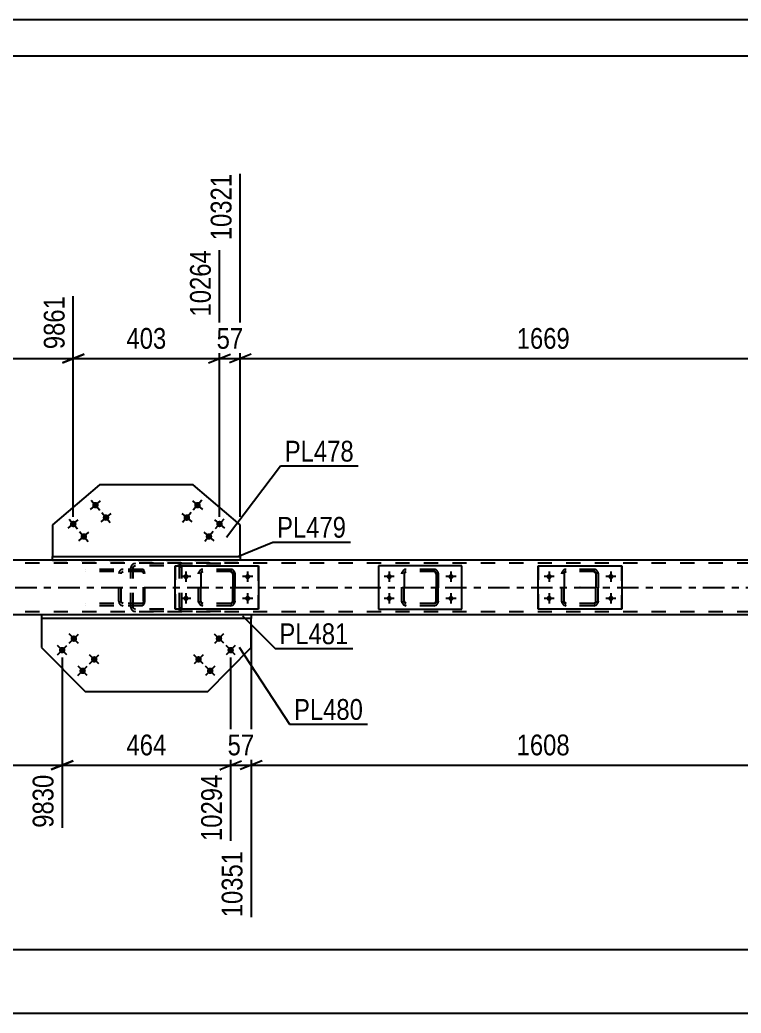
# Model space of a CAD drawing. Header units: millimetres. Extents: x 0 to 1189, y 0 to 841.
# Drawn here: x 589.3 to 688.5, y 704.2 to 841 of the extents above; entities that cross this region are included whole.
import ezdxf

# ---------------------------------------------------------------- set-up
doc = ezdxf.new("R2010")
doc.units = ezdxf.units.MM
doc.linetypes.add('DXK_LINE_DOT2', pattern=[3.9198, 1.9599, -1.9599])
doc.linetypes.add('DXK_LINE_DOT3', pattern=[5.9187, 2.979, -0.9799, 0.9799, -0.9799])
doc.styles.add('Arial Narrow', font='ARIALN.TTF', dxfattribs={"height": 0.2})

# ---------------------------------------------------------------- blocks, each defined once
blk = doc.blocks.new('Unknown-570385304-1115')
at = {"color": 5, "linetype": 'Continuous'}
for p, q in [((1189, 841), (0, 841)), ((1184, 836), (5, 836))]:
    blk.add_line(p, q, dxfattribs=at)
blk = doc.blocks.new('Bolt-570385304-5774 - 5376')
at = {"linetype": 'Continuous'}
for points in [[(616.35, 755.48, -1), (616.98, 756.12, -1)], [(617.95, 753.9, -1), (618.59, 754.54, -1)], [(613.54, 752.63, -1), (614.17, 753.27, -1)], [(615.14, 751.05, -1), (615.78, 751.69, -1)]]:
    blk.add_hatch(color=1, dxfattribs=at).paths.add_polyline_path(points)
at = {"color": 1, "linetype": 'Continuous'}
for p, q in [((617.31, 755.16), (616.03, 756.43)), ((617.3, 756.44), (616.04, 755.15)), ((614.5, 752.32), (613.22, 753.58)), ((614.49, 753.59), (613.23, 752.31)), ((618.91, 753.58), (617.63, 754.85)), ((618.9, 754.86), (617.64, 753.57)), ((616.1, 750.74), (614.82, 752)), ((616.09, 752.01), (614.83, 750.73))]:
    blk.add_line(p, q, dxfattribs=at)
blk = doc.blocks.new('Part-570385304-5453 - 5376')
at = {"color": 2, "linetype": 'Continuous'}
for p, q in [((621.1, 759.09), (592.25, 759.09)), ((592.25, 759.09), (592.25, 758.59)), ((621.1, 759.09), (621.1, 758.59)), ((621.1, 758.59), (592.25, 758.59))]:
    blk.add_line(p, q, dxfattribs=at)
blk = doc.blocks.new('Part-570385304-5458 - 5376')
at = {"color": 2, "linetype": 'Continuous'}
for p, q in [((593.76, 766.59), (593.76, 767.09)), ((593.76, 767.09), (619.59, 767.09)), ((593.76, 766.59), (593.76, 766.59)), ((619.59, 766.59), (593.76, 766.59)), ((619.59, 767.09), (619.59, 766.59)), ((619.59, 766.59), (619.59, 766.59))]:
    blk.add_line(p, q, dxfattribs=at)
at = {"color": 7, "linetype": 'DXK_LINE_DOT2'}
for p, q in [((593.76, 767.09), (619.59, 767.09)), ((593.76, 766.59), (619.59, 766.59))]:
    blk.add_line(p, q, dxfattribs=at)
blk = doc.blocks.new('Bolt-570385304-5772 - 5376')
at = {"linetype": 'Continuous'}
for points in [[(661.76, 764.34), (661.77, 764.42), (661.8, 764.49), (661.83, 764.55), (661.88, 764.6), (661.94, 764.65), (662.01, 764.68), (662.08, 764.69), (662.15, 764.69), (662.22, 764.68), (662.29, 764.65), (662.35, 764.6), (662.4, 764.55), (662.43, 764.49), (662.46, 764.42), (662.46, 764.34), (662.46, 764.27), (662.43, 764.2), (662.4, 764.14), (662.35, 764.08), (662.29, 764.04), (662.22, 764.01), (662.15, 763.99), (662.08, 763.99), (662.01, 764.01), (661.94, 764.04), (661.88, 764.08), (661.83, 764.14), (661.8, 764.2), (661.77, 764.27)], [(670.26, 764.34), (670.27, 764.42), (670.3, 764.49), (670.33, 764.55), (670.38, 764.6), (670.44, 764.65), (670.51, 764.68), (670.58, 764.69), (670.65, 764.69), (670.72, 764.68), (670.79, 764.65), (670.85, 764.6), (670.9, 764.55), (670.93, 764.49), (670.96, 764.42), (670.96, 764.34), (670.96, 764.27), (670.93, 764.2), (670.9, 764.14), (670.85, 764.08), (670.79, 764.04), (670.72, 764.01), (670.65, 763.99), (670.58, 763.99), (670.51, 764.01), (670.44, 764.04), (670.38, 764.08), (670.33, 764.14), (670.3, 764.2), (670.27, 764.27)], [(661.76, 761.34), (661.77, 761.42), (661.8, 761.49), (661.83, 761.55), (661.88, 761.6), (661.94, 761.65), (662.01, 761.68), (662.08, 761.69), (662.15, 761.69), (662.22, 761.68), (662.29, 761.65), (662.35, 761.6), (662.4, 761.55), (662.43, 761.49), (662.46, 761.42), (662.46, 761.34), (662.46, 761.27), (662.43, 761.2), (662.4, 761.14), (662.35, 761.08), (662.29, 761.04), (662.22, 761.01), (662.15, 760.99), (662.08, 760.99), (662.01, 761.01), (661.94, 761.04), (661.88, 761.08), (661.83, 761.14), (661.8, 761.2), (661.77, 761.27)], [(670.26, 761.34), (670.27, 761.42), (670.3, 761.49), (670.33, 761.55), (670.38, 761.6), (670.44, 761.65), (670.51, 761.68), (670.58, 761.69), (670.65, 761.69), (670.72, 761.68), (670.79, 761.65), (670.85, 761.6), (670.9, 761.55), (670.93, 761.49), (670.96, 761.42), (670.96, 761.34), (670.96, 761.27), (670.93, 761.2), (670.9, 761.14), (670.85, 761.08), (670.79, 761.04), (670.72, 761.01), (670.65, 760.99), (670.58, 760.99), (670.51, 761.01), (670.44, 761.04), (670.38, 761.08), (670.33, 761.14), (670.3, 761.2), (670.27, 761.27)]]:
    blk.add_hatch(color=1, dxfattribs=at).paths.add_polyline_path(points)
at = {"color": 1, "linetype": 'Continuous'}
for p, q in [((662.11, 765.04), (662.11, 763.64)), ((670.61, 765.04), (670.61, 763.64)), ((662.81, 764.34), (661.41, 764.34)), ((671.31, 764.34), (669.91, 764.34)), ((662.11, 762.04), (662.11, 760.64)), ((670.61, 762.04), (670.61, 760.64)), ((662.81, 761.34), (661.41, 761.34)), ((671.31, 761.34), (669.91, 761.34))]:
    blk.add_line(p, q, dxfattribs=at)
blk = doc.blocks.new('Part-570385304-5490 - 5376')
at = {"color": 7, "linetype": 'DXK_LINE_DOT2'}
for p, q in [((605.17, 766.14), (604.92, 766.1)), ((616.92, 766.14), (605.17, 766.14)), ((611.16, 766.1), (610.91, 766.14)), ((604.58, 765.77), (604.53, 765.54)), ((604.53, 760.14), (604.53, 765.54)), ((604.85, 765.54), (604.87, 765.66)), ((604.85, 760.14), (604.85, 765.54)), ((604.87, 765.66), (604.94, 765.76)), ((604.94, 765.76), (605.04, 765.82)), ((605.04, 765.82), (605.17, 765.84)), ((616.92, 765.84), (605.17, 765.84)), ((610.91, 765.84), (611.03, 765.82)), ((611.03, 765.82), (611.14, 765.76)), ((611.14, 765.76), (611.21, 765.66)), ((611.21, 765.66), (611.23, 765.54)), ((611.23, 760.14), (611.23, 765.54)), ((611.55, 765.54), (611.5, 765.77)), ((611.55, 760.14), (611.55, 765.54)), ((604.53, 760.14), (604.58, 759.92)), ((604.87, 760.03), (604.85, 760.14)), ((604.94, 759.93), (604.87, 760.03)), ((604.92, 759.59), (605.17, 759.54)), ((605.04, 759.87), (604.94, 759.93)), ((605.17, 759.84), (605.04, 759.87)), ((616.92, 759.84), (605.17, 759.84)), ((616.92, 759.54), (605.17, 759.54)), ((611.03, 759.87), (610.91, 759.84)), ((610.91, 759.54), (611.16, 759.59)), ((611.14, 759.93), (611.03, 759.87)), ((611.21, 760.03), (611.14, 759.93)), ((611.23, 760.14), (611.21, 760.03)), ((611.5, 759.92), (611.55, 760.14))]:
    blk.add_line(p, q, dxfattribs=at)
for centre, start, end in [((605.14, 765.52), 110.7583, 155.68), ((610.94, 765.52), 24.32, 69.2417), ((605.14, 760.17), 204.32, 249.2417), ((610.94, 760.17), 290.7583, 335.68)]:
    blk.add_arc(centre, 0.621, start, end, dxfattribs=at)
blk = doc.blocks.new('Part-570385304-5436 - 5376')
at = {"color": 7, "linetype": 'DXK_LINE_DOT2'}
for p, q in [((606.1, 765.34), (598.26, 765.34)), ((606.1, 765.04), (598.26, 765.04)), ((602.91, 764.97), (602.86, 764.74)), ((602.86, 760.94), (602.86, 764.74)), ((603.18, 764.74), (603.2, 764.86)), ((603.18, 760.94), (603.18, 764.74)), ((603.2, 764.86), (603.27, 764.96)), ((603.49, 765.34), (603.25, 765.3)), ((603.27, 764.96), (603.37, 765.02)), ((603.37, 765.02), (603.49, 765.04)), ((604.53, 765.04), (604.53, 765.34)), ((606.23, 765.3), (606.1, 765.34)), ((606.1, 765.04), (606.17, 765.02)), ((606.17, 765.02), (606.22, 764.96)), ((606.22, 764.96), (606.26, 764.86)), ((606.34, 765.17), (606.23, 765.3)), ((606.26, 764.86), (606.27, 764.74)), ((606.27, 760.94), (606.27, 764.74)), ((606.41, 764.97), (606.34, 765.17)), ((606.44, 764.74), (606.41, 764.97)), ((606.44, 760.94), (606.44, 764.74)), ((606.1, 760.64), (598.26, 760.64)), ((602.86, 760.94), (602.91, 760.72)), ((603.2, 760.83), (603.18, 760.94)), ((603.27, 760.73), (603.2, 760.83)), ((603.37, 760.67), (603.27, 760.73)), ((603.49, 760.64), (603.37, 760.67)), ((604.53, 760.34), (604.53, 760.64)), ((606.17, 760.67), (606.1, 760.64)), ((606.22, 760.73), (606.17, 760.67)), ((606.26, 760.83), (606.22, 760.73)), ((606.23, 760.39), (606.34, 760.52)), ((606.27, 760.94), (606.26, 760.83)), ((606.34, 760.52), (606.41, 760.72)), ((606.41, 760.72), (606.44, 760.94)), ((606.1, 760.34), (598.26, 760.34)), ((603.25, 760.39), (603.49, 760.34)), ((606.1, 760.34), (606.23, 760.39))]:
    blk.add_line(p, q, dxfattribs=at)
for centre, start, end in [((603.47, 764.73), 111.1513, 156.1049), ((603.47, 760.96), 203.8951, 248.8487)]:
    blk.add_arc(centre, 0.616, start, end, dxfattribs=at)
blk = doc.blocks.new('Bolt-570385304-5481 - 5376')
at = {"linetype": 'Continuous'}
for points in [[(640.1, 763.99, -1), (640.1, 764.69, -1)], [(648.6, 763.99, -1), (648.6, 764.69, -1)], [(640.1, 760.99, -1), (640.1, 761.69, -1)], [(648.6, 760.99, -1), (648.6, 761.69, -1)]]:
    blk.add_hatch(color=1, dxfattribs=at).paths.add_polyline_path(points)
at = {"color": 1, "linetype": 'Continuous'}
for p, q in [((640.1, 765.04), (640.1, 763.64)), ((648.6, 765.04), (648.6, 763.64)), ((640.8, 764.34), (639.4, 764.34)), ((649.3, 764.34), (647.9, 764.34)), ((640.1, 762.04), (640.1, 760.64)), ((648.6, 762.04), (648.6, 760.64)), ((640.8, 761.34), (639.4, 761.34)), ((649.3, 761.34), (647.9, 761.34))]:
    blk.add_line(p, q, dxfattribs=at)
blk = doc.blocks.new('Part-570385304-5556 - 5376')
at = {"color": 2, "linetype": 'Continuous'}
for p, q in [((592.25, 758.59), (592.25, 754.59)), ((621.1, 754.59), (621.1, 758.59)), ((592.25, 754.59), (598.22, 748.54)), ((615.13, 748.54), (621.1, 754.59)), ((598.22, 748.54), (615.13, 748.54))]:
    blk.add_line(p, q, dxfattribs=at)
at = {"color": 7, "linetype": 'DXK_LINE_DOT2'}
blk.add_line((621.1, 758.59), (592.25, 758.59), dxfattribs=at)
blk = doc.blocks.new('Part-570385304-5561 - 5376')
at = {"color": 2, "linetype": 'Continuous'}
for p, q in [((600.23, 776.97), (593.76, 771.46)), ((613.12, 776.97), (600.23, 776.97)), ((619.59, 771.46), (613.12, 776.97)), ((593.76, 771.46), (593.76, 767.09)), ((619.59, 767.09), (619.59, 771.46))]:
    blk.add_line(p, q, dxfattribs=at)
at = {"color": 7, "linetype": 'DXK_LINE_DOT2'}
blk.add_line((593.76, 767.09), (619.59, 767.09), dxfattribs=at)
blk = doc.blocks.new('Bolt-570385304-5725 - 5376')
at = {"linetype": 'Continuous'}
for points in [[(614.04, 773.89, -1), (613.35, 774.47, -1)], [(612.58, 772.17, -1), (611.89, 772.76, -1)], [(617.08, 771.29, -1), (616.4, 771.88, -1)], [(615.63, 769.58, -1), (614.94, 770.16, -1)]]:
    blk.add_hatch(color=1, dxfattribs=at).paths.add_polyline_path(points)
at = {"color": 1, "linetype": 'Continuous'}
for p, q in [((613.01, 774.76), (614.38, 773.59)), ((614.28, 774.86), (613.11, 773.49)), ((611.55, 773.05), (612.92, 771.88)), ((612.82, 773.15), (611.65, 771.78)), ((616.06, 772.17), (617.43, 771)), ((617.32, 772.27), (616.16, 770.9)), ((614.6, 770.45), (615.97, 769.29)), ((615.87, 770.56), (614.7, 769.19))]:
    blk.add_line(p, q, dxfattribs=at)
blk = doc.blocks.new('Part-570385304-5925 - 5376')
at = {"color": 2, "linetype": 'Continuous'}
for p, q in [((650.1, 765.84), (638.6, 765.84)), ((638.6, 765.84), (638.6, 759.84)), ((650.1, 759.84), (650.1, 765.84)), ((638.6, 759.84), (650.1, 759.84))]:
    blk.add_line(p, q, dxfattribs=at)
blk = doc.blocks.new('Part-570385304-5659 - 5376')
at = {"color": 2, "linetype": 'Continuous'}
for p, q in [((610.61, 759.84), (610.61, 765.84)), ((610.61, 765.84), (610.61, 765.84)), ((610.61, 765.84), (622.11, 765.84)), ((622.11, 765.84), (622.11, 759.84)), ((610.61, 759.84), (610.61, 759.84)), ((622.11, 759.84), (610.61, 759.84))]:
    blk.add_line(p, q, dxfattribs=at)
at = {"color": 7, "linetype": 'DXK_LINE_DOT2'}
for p, q in [((610.61, 765.84), (610.61, 759.84)), ((610.61, 765.84), (610.61, 765.84)), ((622.11, 759.84), (622.11, 765.84)), ((610.61, 759.84), (610.61, 759.84))]:
    blk.add_line(p, q, dxfattribs=at)
blk = doc.blocks.new('Part-570385304-5620 - 5376')
at = {"color": 7, "linetype": 'DXK_LINE_DOT2'}
for p, q in [((613.86, 764.74), (613.9, 764.97)), ((613.91, 764.97), (613.86, 764.74)), ((613.86, 760.94), (613.86, 764.74)), ((613.86, 764.74), (613.86, 764.74)), ((613.86, 760.94), (613.86, 764.74)), ((614.16, 764.74), (614.19, 764.86)), ((614.18, 764.86), (614.16, 764.74)), ((614.16, 760.94), (614.16, 764.74)), ((614.16, 764.74), (614.16, 764.74)), ((614.16, 764.74), (614.16, 760.94)), ((614.24, 764.96), (614.18, 764.86)), ((614.19, 764.86), (614.25, 764.96)), ((614.23, 765.3), (614.46, 765.34)), ((614.46, 765.34), (614.23, 765.3)), ((614.23, 765.3), (614.23, 765.3)), ((614.34, 765.02), (614.24, 764.96)), ((614.25, 764.96), (614.35, 765.02)), ((614.46, 765.04), (614.34, 765.02)), ((614.35, 765.02), (614.46, 765.04)), ((618.26, 765.34), (614.46, 765.34)), ((618.26, 765.04), (614.46, 765.04)), ((618.26, 765.34), (618.48, 765.3)), ((618.49, 765.3), (618.26, 765.34)), ((618.26, 765.04), (618.38, 765.02)), ((618.37, 765.02), (618.26, 765.04)), ((618.37, 765.02), (618.38, 765.02)), ((618.47, 764.96), (618.37, 765.02)), ((618.38, 765.02), (618.48, 764.96)), ((618.53, 764.86), (618.47, 764.96)), ((618.48, 764.96), (618.54, 764.86)), ((618.56, 764.74), (618.53, 764.86)), ((618.54, 764.86), (618.56, 764.74)), ((618.56, 760.94), (618.56, 764.74)), ((618.56, 764.74), (618.56, 764.74)), ((618.56, 764.74), (618.56, 760.94)), ((618.81, 764.97), (618.86, 764.74)), ((618.86, 764.74), (618.82, 764.97)), ((618.86, 760.94), (618.86, 764.74)), ((618.86, 764.74), (618.86, 764.74)), ((618.86, 764.74), (618.86, 760.94)), ((613.86, 760.94), (613.86, 760.94)), ((613.9, 760.71), (613.86, 760.94)), ((613.86, 760.94), (613.91, 760.71)), ((614.16, 760.94), (614.16, 760.94)), ((614.19, 760.83), (614.16, 760.94)), ((614.16, 760.94), (614.18, 760.83)), ((614.18, 760.83), (614.24, 760.73)), ((614.25, 760.73), (614.19, 760.83)), ((614.24, 760.73), (614.34, 760.67)), ((614.35, 760.67), (614.25, 760.73)), ((614.34, 760.67), (614.46, 760.64)), ((614.46, 760.64), (614.35, 760.67)), ((618.26, 760.64), (614.46, 760.64)), ((618.38, 760.67), (618.26, 760.64)), ((618.26, 760.64), (618.37, 760.67)), ((618.37, 760.67), (618.47, 760.73)), ((618.37, 760.67), (618.38, 760.67)), ((618.48, 760.73), (618.38, 760.67)), ((618.47, 760.73), (618.53, 760.83)), ((618.54, 760.83), (618.48, 760.73)), ((618.53, 760.83), (618.56, 760.94)), ((618.56, 760.94), (618.54, 760.83)), ((618.56, 760.94), (618.56, 760.94)), ((618.86, 760.94), (618.81, 760.71)), ((618.82, 760.71), (618.86, 760.94)), ((618.86, 760.94), (618.86, 760.94)), ((614.23, 760.39), (614.23, 760.39)), ((614.46, 760.34), (614.23, 760.39)), ((614.23, 760.39), (614.46, 760.34)), ((618.26, 760.34), (614.46, 760.34)), ((618.48, 760.39), (618.26, 760.34)), ((618.26, 760.34), (618.49, 760.39))]:
    blk.add_line(p, q, dxfattribs=at)
for centre, start, end in [((614.46, 764.74), 112.5, 157.5), ((614.46, 764.74), 112.5, 157.5), ((618.26, 764.74), 22.5, 67.5), ((618.26, 764.74), 22.5, 67.5), ((614.46, 760.94), 202.5, 247.5), ((614.46, 760.94), 202.5, 247.5), ((618.26, 760.94), 292.5, 337.5), ((618.26, 760.94), 292.5, 337.5)]:
    blk.add_arc(centre, 0.6, start, end, dxfattribs=at)
blk = doc.blocks.new('Bolt-570385304-5759 - 5376')
at = {"linetype": 'Continuous'}
for points in [[(611.76, 764.34), (611.77, 764.42), (611.79, 764.49), (611.83, 764.55), (611.88, 764.6), (611.94, 764.65), (612.01, 764.68), (612.08, 764.69), (612.15, 764.69), (612.22, 764.68), (612.29, 764.65), (612.35, 764.6), (612.4, 764.55), (612.43, 764.49), (612.46, 764.42), (612.46, 764.34), (612.46, 764.27), (612.43, 764.2), (612.4, 764.14), (612.35, 764.08), (612.29, 764.04), (612.22, 764.01), (612.15, 763.99), (612.08, 763.99), (612.01, 764.01), (611.94, 764.04), (611.88, 764.08), (611.83, 764.14), (611.79, 764.2), (611.77, 764.27)], [(620.26, 764.34), (620.27, 764.42), (620.29, 764.49), (620.33, 764.55), (620.38, 764.6), (620.44, 764.65), (620.51, 764.68), (620.58, 764.69), (620.65, 764.69), (620.72, 764.68), (620.79, 764.65), (620.85, 764.6), (620.9, 764.55), (620.93, 764.49), (620.96, 764.42), (620.96, 764.34), (620.96, 764.27), (620.93, 764.2), (620.9, 764.14), (620.85, 764.08), (620.79, 764.04), (620.72, 764.01), (620.65, 763.99), (620.58, 763.99), (620.51, 764.01), (620.44, 764.04), (620.38, 764.08), (620.33, 764.14), (620.29, 764.2), (620.27, 764.27)], [(611.76, 761.34), (611.77, 761.42), (611.79, 761.49), (611.83, 761.55), (611.88, 761.6), (611.94, 761.65), (612.01, 761.68), (612.08, 761.69), (612.15, 761.69), (612.22, 761.68), (612.29, 761.65), (612.35, 761.6), (612.4, 761.55), (612.43, 761.49), (612.46, 761.42), (612.46, 761.34), (612.46, 761.27), (612.43, 761.2), (612.4, 761.14), (612.35, 761.08), (612.29, 761.04), (612.22, 761.01), (612.15, 760.99), (612.08, 760.99), (612.01, 761.01), (611.94, 761.04), (611.88, 761.08), (611.83, 761.14), (611.79, 761.2), (611.77, 761.27)], [(620.26, 761.34), (620.27, 761.42), (620.29, 761.49), (620.33, 761.55), (620.38, 761.6), (620.44, 761.65), (620.51, 761.68), (620.58, 761.69), (620.65, 761.69), (620.72, 761.68), (620.79, 761.65), (620.85, 761.6), (620.9, 761.55), (620.93, 761.49), (620.96, 761.42), (620.96, 761.34), (620.96, 761.27), (620.93, 761.2), (620.9, 761.14), (620.85, 761.08), (620.79, 761.04), (620.72, 761.01), (620.65, 760.99), (620.58, 760.99), (620.51, 761.01), (620.44, 761.04), (620.38, 761.08), (620.33, 761.14), (620.29, 761.2), (620.27, 761.27)]]:
    blk.add_hatch(color=1, dxfattribs=at).paths.add_polyline_path(points)
at = {"color": 1, "linetype": 'Continuous'}
for p, q in [((612.11, 765.04), (612.11, 763.64)), ((620.61, 765.04), (620.61, 763.64)), ((612.81, 764.34), (611.41, 764.34)), ((621.31, 764.34), (619.91, 764.34)), ((612.11, 762.04), (612.11, 760.64)), ((620.61, 762.04), (620.61, 760.64)), ((612.81, 761.34), (611.41, 761.34)), ((621.31, 761.34), (619.91, 761.34))]:
    blk.add_line(p, q, dxfattribs=at)
blk = doc.blocks.new('Part-570385304-5652 - 5376')
at = {"color": 2, "linetype": 'Continuous'}
for p, q in [((660.61, 759.84), (660.61, 765.84)), ((660.61, 765.84), (660.61, 765.84)), ((660.61, 765.84), (672.11, 765.84)), ((672.11, 765.84), (672.11, 759.84)), ((660.61, 759.84), (660.61, 759.84)), ((672.11, 759.84), (660.61, 759.84))]:
    blk.add_line(p, q, dxfattribs=at)
at = {"color": 7, "linetype": 'DXK_LINE_DOT2'}
for p, q in [((660.61, 765.84), (660.61, 759.84)), ((660.61, 765.84), (660.61, 765.84)), ((672.11, 759.84), (672.11, 765.84)), ((660.61, 759.84), (660.61, 759.84))]:
    blk.add_line(p, q, dxfattribs=at)
blk = doc.blocks.new('Part-570385304-5653 - 5376')
at = {"color": 7, "linetype": 'DXK_LINE_DOT2'}
for p, q in [((663.86, 764.74), (663.9, 764.97)), ((663.91, 764.97), (663.86, 764.74)), ((663.86, 760.94), (663.86, 764.74)), ((663.86, 764.74), (663.86, 764.74)), ((663.86, 760.94), (663.86, 764.74)), ((664.16, 764.74), (664.19, 764.86)), ((664.18, 764.86), (664.16, 764.74)), ((664.16, 760.94), (664.16, 764.74)), ((664.16, 764.74), (664.16, 764.74)), ((664.16, 764.74), (664.16, 760.94)), ((664.24, 764.96), (664.18, 764.86)), ((664.19, 764.86), (664.25, 764.96)), ((664.23, 765.3), (664.46, 765.34)), ((664.23, 765.3), (664.24, 765.3)), ((664.46, 765.34), (664.24, 765.3)), ((664.34, 765.02), (664.24, 764.96)), ((664.25, 764.96), (664.35, 765.02)), ((664.46, 765.04), (664.34, 765.02)), ((664.35, 765.02), (664.46, 765.04)), ((668.26, 765.34), (664.46, 765.34)), ((668.26, 765.04), (664.46, 765.04)), ((668.26, 765.34), (668.49, 765.3)), ((668.49, 765.3), (668.26, 765.34)), ((668.26, 765.04), (668.38, 765.02)), ((668.37, 765.02), (668.26, 765.04)), ((668.37, 765.02), (668.38, 765.02)), ((668.47, 764.96), (668.37, 765.02)), ((668.38, 765.02), (668.48, 764.96)), ((668.53, 764.86), (668.47, 764.96)), ((668.48, 764.96), (668.54, 764.86)), ((668.56, 764.74), (668.53, 764.86)), ((668.54, 764.86), (668.56, 764.74)), ((668.56, 760.94), (668.56, 764.74)), ((668.56, 764.74), (668.56, 764.74)), ((668.56, 764.74), (668.56, 760.94)), ((668.81, 764.97), (668.86, 764.74)), ((668.86, 764.74), (668.82, 764.97)), ((668.86, 760.94), (668.86, 764.74)), ((668.86, 764.74), (668.86, 764.74)), ((668.86, 764.74), (668.86, 760.94)), ((663.86, 760.94), (663.86, 760.94)), ((663.9, 760.71), (663.86, 760.94)), ((663.86, 760.94), (663.91, 760.71)), ((664.16, 760.94), (664.16, 760.94)), ((664.19, 760.83), (664.16, 760.94)), ((664.16, 760.94), (664.18, 760.83)), ((664.18, 760.83), (664.24, 760.73)), ((664.25, 760.73), (664.19, 760.83)), ((664.24, 760.73), (664.34, 760.67)), ((664.35, 760.67), (664.25, 760.73)), ((664.34, 760.67), (664.46, 760.64)), ((664.46, 760.64), (664.35, 760.67)), ((668.26, 760.64), (664.46, 760.64)), ((668.38, 760.67), (668.26, 760.64)), ((668.26, 760.64), (668.37, 760.67)), ((668.37, 760.67), (668.47, 760.73)), ((668.37, 760.67), (668.38, 760.67)), ((668.48, 760.73), (668.38, 760.67)), ((668.47, 760.73), (668.53, 760.83)), ((668.54, 760.83), (668.48, 760.73)), ((668.53, 760.83), (668.56, 760.94)), ((668.56, 760.94), (668.54, 760.83)), ((668.56, 760.94), (668.56, 760.94)), ((668.86, 760.94), (668.81, 760.71)), ((668.82, 760.71), (668.86, 760.94)), ((668.86, 760.94), (668.86, 760.94)), ((664.23, 760.39), (664.24, 760.39)), ((664.46, 760.34), (664.23, 760.39)), ((664.24, 760.39), (664.46, 760.34)), ((668.26, 760.34), (664.46, 760.34)), ((668.49, 760.39), (668.26, 760.34)), ((668.26, 760.34), (668.49, 760.39))]:
    blk.add_line(p, q, dxfattribs=at)
at = {"color": 7, "linetype": 'DXK_LINE_DOT3'}
blk.add_line((666.37, 762.84), (666.35, 762.84), dxfattribs=at)
at = {"color": 7, "linetype": 'DXK_LINE_DOT2'}
for centre, start, end in [((664.46, 764.74), 112.5, 157.5), ((664.46, 764.74), 112.5, 157.5), ((668.26, 764.74), 22.5, 67.5), ((668.26, 764.74), 22.5, 67.5), ((664.46, 760.94), 202.5, 247.5), ((664.46, 760.94), 202.5, 247.5), ((668.26, 760.94), 292.5, 337.5), ((668.26, 760.94), 292.5, 337.5)]:
    blk.add_arc(centre, 0.6, start, end, dxfattribs=at)
blk = doc.blocks.new('Part-570385304-5676 - 5376')
at = {"color": 7, "linetype": 'DXK_LINE_DOT2'}
for p, q in [((976.09, 766.19), (150.61, 766.19)), ((976.09, 766.59), (258, 766.59)), ((619.59, 766.59), (593.76, 766.59)), ((976.09, 759.49), (150.61, 759.49)), ((621.1, 759.09), (592.25, 759.09))]:
    blk.add_line(p, q, dxfattribs=at)
at = {"color": 2, "linetype": 'Continuous'}
for p, q in [((593.76, 766.59), (519.9, 766.59)), ((700.18, 766.59), (619.59, 766.59)), ((592.25, 759.09), (514.68, 759.09)), ((698.67, 759.09), (621.1, 759.09))]:
    blk.add_line(p, q, dxfattribs=at)
at = {"color": 7, "linetype": 'DXK_LINE_DOT3'}
blk.add_line((150.61, 762.84), (976.09, 762.84), dxfattribs=at)
blk = doc.blocks.new('Bolt-570385304-5726 - 5376')
at = {"linetype": 'Continuous'}
for points in [[(600, 774.47, -1), (599.31, 773.89, -1)], [(601.45, 772.76, -1), (600.77, 772.17, -1)], [(596.95, 771.88, -1), (596.26, 771.29, -1)], [(598.41, 770.16, -1), (597.72, 769.58, -1)]]:
    blk.add_hatch(color=1, dxfattribs=at).paths.add_polyline_path(points)
at = {"color": 1, "linetype": 'Continuous'}
for p, q in [((598.97, 773.59), (600.34, 774.76)), ((599.07, 774.86), (600.24, 773.49)), ((600.43, 771.88), (601.8, 773.05)), ((600.53, 773.15), (601.69, 771.78)), ((595.92, 771), (597.29, 772.17)), ((596.02, 772.27), (597.19, 770.9)), ((597.38, 769.29), (598.75, 770.45)), ((597.48, 770.56), (598.65, 769.19))]:
    blk.add_line(p, q, dxfattribs=at)
blk = doc.blocks.new('Bolt-570385304-5755 - 5376')
at = {"linetype": 'Continuous'}
for points in [[(596.37, 756.12, -1), (597, 755.48, -1)], [(594.76, 754.54, -1), (595.4, 753.9, -1)], [(599.18, 753.27, -1), (599.81, 752.63, -1)], [(597.57, 751.69, -1), (598.21, 751.05, -1)]]:
    blk.add_hatch(color=1, dxfattribs=at).paths.add_polyline_path(points)
at = {"color": 1, "linetype": 'Continuous'}
for p, q in [((596.04, 755.16), (597.32, 756.43)), ((597.31, 755.15), (596.05, 756.44)), ((594.44, 753.58), (595.72, 754.85)), ((595.71, 753.57), (594.45, 754.86)), ((598.85, 752.32), (600.13, 753.58)), ((600.12, 752.31), (598.86, 753.59)), ((597.25, 750.74), (598.53, 752)), ((598.52, 750.73), (597.26, 752.01))]:
    blk.add_line(p, q, dxfattribs=at)
blk = doc.blocks.new('Part-570385304-5869 - 5376')
at = {"color": 7, "linetype": 'DXK_LINE_DOT2'}
for p, q in [((641.85, 764.74), (641.9, 764.97)), ((641.9, 764.97), (641.85, 764.74)), ((641.85, 760.94), (641.85, 764.74)), ((641.85, 764.74), (641.85, 764.74)), ((641.85, 760.94), (641.85, 764.74)), ((642.15, 764.74), (642.18, 764.86)), ((642.18, 764.86), (642.15, 764.74)), ((642.15, 760.94), (642.15, 764.74)), ((642.15, 764.74), (642.15, 764.74)), ((642.15, 764.74), (642.15, 760.94)), ((642.18, 764.86), (642.24, 764.95)), ((642.24, 764.95), (642.18, 764.86)), ((642.22, 765.3), (642.45, 765.34)), ((642.45, 765.34), (642.22, 765.3)), ((642.24, 764.95), (642.34, 765.02)), ((642.34, 765.02), (642.24, 764.95)), ((642.34, 765.02), (642.45, 765.04)), ((646.25, 765.34), (642.45, 765.34)), ((646.25, 765.04), (642.45, 765.04)), ((646.25, 765.34), (646.48, 765.3)), ((646.48, 765.3), (646.25, 765.34)), ((646.37, 765.02), (646.25, 765.04)), ((646.37, 765.02), (646.47, 764.95)), ((646.47, 764.95), (646.37, 765.02)), ((646.47, 764.95), (646.53, 764.86)), ((646.53, 764.86), (646.47, 764.95)), ((646.53, 764.86), (646.55, 764.74)), ((646.55, 764.74), (646.53, 764.86)), ((646.55, 760.94), (646.55, 764.74)), ((646.55, 764.74), (646.55, 764.74)), ((646.55, 764.74), (646.55, 760.94)), ((646.81, 764.97), (646.85, 764.74)), ((646.85, 764.74), (646.81, 764.97)), ((646.85, 760.94), (646.85, 764.74)), ((646.85, 764.74), (646.85, 764.74)), ((646.85, 764.74), (646.85, 760.94)), ((641.85, 760.94), (641.85, 760.94)), ((641.9, 760.71), (641.85, 760.94)), ((641.85, 760.94), (641.9, 760.71)), ((642.15, 760.94), (642.15, 760.94)), ((642.18, 760.83), (642.15, 760.94)), ((642.15, 760.94), (642.18, 760.83)), ((642.24, 760.73), (642.18, 760.83)), ((642.18, 760.83), (642.24, 760.73)), ((642.34, 760.67), (642.24, 760.73)), ((642.24, 760.73), (642.34, 760.67)), ((642.45, 760.64), (642.34, 760.67)), ((646.25, 760.64), (642.45, 760.64)), ((646.37, 760.67), (646.25, 760.64)), ((646.47, 760.73), (646.37, 760.67)), ((646.37, 760.67), (646.47, 760.73)), ((646.53, 760.83), (646.47, 760.73)), ((646.47, 760.73), (646.53, 760.83)), ((646.55, 760.94), (646.53, 760.83)), ((646.53, 760.83), (646.55, 760.94)), ((646.55, 760.94), (646.55, 760.94)), ((646.85, 760.94), (646.81, 760.71)), ((646.81, 760.71), (646.85, 760.94)), ((646.85, 760.94), (646.85, 760.94)), ((642.45, 760.34), (642.22, 760.39)), ((642.22, 760.39), (642.45, 760.34)), ((646.25, 760.34), (642.45, 760.34)), ((646.48, 760.39), (646.25, 760.34)), ((646.25, 760.34), (646.48, 760.39))]:
    blk.add_line(p, q, dxfattribs=at)
for centre, start, end in [((642.45, 764.74), 112.5, 157.5), ((642.45, 764.74), 112.5, 157.5), ((646.25, 764.74), 22.5, 67.5), ((646.25, 764.74), 22.5, 67.5), ((642.45, 760.94), 202.5, 247.5), ((642.45, 760.94), 202.5, 247.5), ((646.25, 760.94), 292.5, 337.5), ((646.25, 760.94), 292.5, 337.5)]:
    blk.add_arc(centre, 0.6, start, end, dxfattribs=at)
blk = doc.blocks.new('StraightDimension-570385304-24537 - 5376')
at = {"color": 7, "linetype": 'Continuous'}
for p, q in [((619.59, 772.59), (619.59, 819.8)), ((703.02, 772.58), (703.02, 804.8)), ((621.09, 794.96), (618.09, 793.76)), ((701.52, 793.76), (704.52, 794.96)), ((619.59, 794.36), (703.02, 794.36))]:
    blk.add_line(p, q, dxfattribs=at)
at = {"color": 0}
blk.add_wipeout([(665.56, 795.11), (665.56, 799.31), (657.05, 799.31), (657.05, 795.11)], dxfattribs=at)
at = {"color": 3, "style": 'Arial Narrow'}
blk.add_text('1669', height=2.863, dxfattribs=at).set_placement((657.65, 795.71))
at = {"color": 0, "linetype": 'Continuous'}
blk.add_wipeout([(702.42, 805.4), (698.22, 805.4), (698.22, 795.06), (702.42, 795.06)], dxfattribs=at)
at = {"color": 3, "linetype": 'Continuous', "style": 'Arial Narrow'}
blk.add_text('11989', height=2.863, rotation=90.0002, dxfattribs=at).set_placement((701.82, 795.66))
blk = doc.blocks.new('StraightDimension-570385304-24539 - 5376')
at = {"color": 7, "linetype": 'Continuous'}
for p, q in [((616.74, 772.58), (616.74, 809.3)), ((596.61, 772.58), (596.61, 802.97)), ((598.11, 794.96), (595.11, 793.76)), ((615.24, 793.76), (618.24, 794.96)), ((596.61, 794.36), (616.74, 794.36))]:
    blk.add_line(p, q, dxfattribs=at)
at = {"color": 0}
blk.add_wipeout([(610.02, 795.11), (610.02, 799.31), (603.33, 799.31), (603.33, 795.11)], dxfattribs=at)
at = {"color": 3, "style": 'Arial Narrow'}
blk.add_text('403', height=2.863, dxfattribs=at).set_placement((603.93, 795.71))
at = {"color": 0, "linetype": 'Continuous'}
blk.add_wipeout([(616.14, 809.9), (611.94, 809.9), (611.94, 799.56), (616.14, 799.56)], dxfattribs=at)
at = {"color": 3, "linetype": 'Continuous', "style": 'Arial Narrow'}
blk.add_text('10264', height=2.863, rotation=90.0002, dxfattribs=at).set_placement((615.54, 800.16))
blk = doc.blocks.new('StraightDimension-570385304-6745 - 5376')
at = {"color": 7, "linetype": 'Continuous'}
blk.add_line((104.78, 712.99), (976.09, 712.99), dxfattribs=at)
blk = doc.blocks.new('StraightDimension-570385304-6620 - 5376')
at = {"color": 7, "linetype": 'Continuous'}
for p, q in [((621.1, 757.59), (621.1, 717.44)), ((701.5, 753.22), (701.5, 727.94)), ((622.6, 738.98), (619.6, 737.78)), ((700, 737.78), (703, 738.98)), ((621.1, 738.38), (701.5, 738.38))]:
    blk.add_line(p, q, dxfattribs=at)
at = {"color": 0}
blk.add_wipeout([(665.55, 739.13), (665.55, 743.33), (657.04, 743.33), (657.04, 739.13)], dxfattribs=at)
at = {"color": 3, "style": 'Arial Narrow'}
blk.add_text('1608', height=2.863, dxfattribs=at).set_placement((657.64, 739.73))
at = {"color": 0, "linetype": 'Continuous'}
blk.add_wipeout([(700.9, 737.68), (696.7, 737.68), (696.7, 727.34), (700.9, 727.34)], dxfattribs=at)
at = {"color": 3, "linetype": 'Continuous', "style": 'Arial Narrow'}
blk.add_text('11959', height=2.863, rotation=90.0002, dxfattribs=at).set_placement((700.3, 727.94))
blk = doc.blocks.new('StraightDimension-570385304-6674 - 5376')
at = {"color": 7, "linetype": 'Continuous'}
for p, q in [((514.68, 757.59), (514.68, 721.06)), ((595.08, 753.22), (595.08, 729.76)), ((516.18, 738.98), (513.18, 737.78)), ((593.58, 737.78), (596.58, 738.98)), ((514.68, 738.38), (595.08, 738.38))]:
    blk.add_line(p, q, dxfattribs=at)
at = {"color": 0}
blk.add_wipeout([(559.14, 739.13), (559.14, 743.33), (550.62, 743.33), (550.62, 739.13)], dxfattribs=at)
at = {"color": 3, "style": 'Arial Narrow'}
blk.add_text('1608', height=2.863, dxfattribs=at).set_placement((551.22, 739.73))
at = {"color": 0, "linetype": 'Continuous'}
blk.add_wipeout([(594.48, 737.68), (590.28, 737.68), (590.28, 729.16), (594.48, 729.16)], dxfattribs=at)
at = {"color": 3, "linetype": 'Continuous', "style": 'Arial Narrow'}
blk.add_text('9830', height=2.863, rotation=90.0002, dxfattribs=at).set_placement((593.88, 729.76))
blk = doc.blocks.new('StraightDimension-570385304-6680 - 5376')
at = {"color": 7, "linetype": 'Continuous'}
for p, q in [((595.08, 753.22), (595.08, 729.76)), ((618.27, 753.22), (618.27, 727.94)), ((596.58, 738.98), (593.58, 737.78)), ((616.77, 737.78), (619.77, 738.98)), ((595.08, 738.38), (618.27, 738.38))]:
    blk.add_line(p, q, dxfattribs=at)
at = {"color": 0}
blk.add_wipeout([(610.02, 739.13), (610.02, 743.33), (603.33, 743.33), (603.33, 739.13)], dxfattribs=at)
at = {"color": 3, "style": 'Arial Narrow'}
blk.add_text('464', height=2.863, dxfattribs=at).set_placement((603.93, 739.73))
at = {"color": 0, "linetype": 'Continuous'}
blk.add_wipeout([(617.67, 737.68), (613.47, 737.68), (613.47, 727.34), (617.67, 727.34)], dxfattribs=at)
at = {"color": 3, "linetype": 'Continuous', "style": 'Arial Narrow'}
blk.add_text('10294', height=2.863, rotation=90.0002, dxfattribs=at).set_placement((617.07, 727.94))
blk = doc.blocks.new('StraightDimension-570385304-6688 - 5376')
at = {"color": 7, "linetype": 'Continuous'}
for p, q in [((621.1, 757.59), (621.1, 717.44)), ((618.27, 753.22), (618.27, 727.94)), ((616.77, 737.78), (619.77, 738.98)), ((622.6, 738.98), (619.6, 737.78)), ((618.27, 738.38), (621.1, 738.38))]:
    blk.add_line(p, q, dxfattribs=at)
at = {"color": 0}
blk.add_wipeout([(622.11, 739.13), (622.11, 743.33), (617.25, 743.33), (617.25, 739.13)], dxfattribs=at)
at = {"color": 0, "linetype": 'Continuous'}
blk.add_wipeout([(620.5, 727.18), (616.3, 727.18), (616.3, 716.84), (620.5, 716.84)], dxfattribs=at)
at = {"color": 3, "style": 'Arial Narrow'}
blk.add_text('57', height=2.863, dxfattribs=at).set_placement((617.85, 739.73))
at = {"color": 3, "linetype": 'Continuous', "style": 'Arial Narrow'}
blk.add_text('10351', height=2.863, rotation=90.0002, dxfattribs=at).set_placement((619.9, 717.44))
blk = doc.blocks.new('StraightDimension-570385304-6766 - 5376')
at = {"color": 7, "linetype": 'Continuous'}
blk.add_line((103.78, 704.24), (977.09, 704.24), dxfattribs=at)
blk = doc.blocks.new('StraightDimension-570385304-24538 - 5376')
at = {"color": 7, "linetype": 'Continuous'}
for p, q in [((619.59, 772.59), (619.59, 819.8)), ((616.74, 772.58), (616.74, 809.3)), ((615.24, 793.76), (618.24, 794.96)), ((621.09, 794.96), (618.09, 793.76)), ((616.74, 794.36), (619.59, 794.36))]:
    blk.add_line(p, q, dxfattribs=at)
at = {"color": 0, "linetype": 'Continuous'}
blk.add_wipeout([(618.99, 820.4), (614.79, 820.4), (614.79, 810.06), (618.99, 810.06)], dxfattribs=at)
at = {"color": 0}
blk.add_wipeout([(620.59, 795.11), (620.59, 799.31), (615.74, 799.31), (615.74, 795.11)], dxfattribs=at)
at = {"color": 3, "linetype": 'Continuous', "style": 'Arial Narrow'}
blk.add_text('10321', height=2.863, rotation=90.0002, dxfattribs=at).set_placement((618.39, 810.66))
at = {"color": 3, "style": 'Arial Narrow'}
blk.add_text('57', height=2.863, dxfattribs=at).set_placement((616.34, 795.71))
blk = doc.blocks.new('StraightDimension-570385304-24540 - 5376')
at = {"color": 7, "linetype": 'Continuous'}
for p, q in [((513.17, 772.59), (513.17, 816.17)), ((596.61, 772.58), (596.61, 802.97)), ((514.67, 794.96), (511.67, 793.76)), ((595.11, 793.76), (598.11, 794.96)), ((513.17, 794.36), (596.61, 794.36))]:
    blk.add_line(p, q, dxfattribs=at)
at = {"color": 0}
blk.add_wipeout([(559.15, 795.11), (559.15, 799.31), (550.63, 799.31), (550.63, 795.11)], dxfattribs=at)
at = {"color": 3, "style": 'Arial Narrow'}
blk.add_text('1669', height=2.863, dxfattribs=at).set_placement((551.23, 795.71))
at = {"color": 0, "linetype": 'Continuous'}
blk.add_wipeout([(596.01, 803.57), (591.81, 803.57), (591.81, 795.06), (596.01, 795.06)], dxfattribs=at)
at = {"color": 3, "linetype": 'Continuous', "style": 'Arial Narrow'}
blk.add_text('9861', height=2.863, rotation=90.0002, dxfattribs=at).set_placement((595.41, 795.66))
blk = doc.blocks.new('Mark-570385304-5449 - 5376')
at = {"color": 0}
blk.add_wipeout([(634.48, 755.04), (634.48, 758.04), (624.98, 758.04), (624.98, 755.04)], dxfattribs=at)
blk.add_wipeout([(634.48, 755.04), (634.48, 758.04), (624.98, 758.04), (624.98, 755.04)], dxfattribs=at)
at = {"color": 30, "linetype": 'Continuous'}
for p, q in [((619.89, 758.93), (624.38, 754.44)), ((624.38, 754.44), (635.08, 754.44))]:
    blk.add_line(p, q, dxfattribs=at)
at = {"color": 3, "style": 'Arial Narrow'}
blk.add_text('PL481', height=2.863, dxfattribs=at).set_placement((624.98, 755.04))
blk = doc.blocks.new('Mark-570385304-5454 - 5376')
at = {"color": 0}
blk.add_wipeout([(634.17, 769.7), (634.17, 772.7), (624.66, 772.7), (624.66, 769.7)], dxfattribs=at)
blk.add_wipeout([(634.17, 769.7), (634.17, 772.7), (624.66, 772.7), (624.66, 769.7)], dxfattribs=at)
at = {"color": 30, "linetype": 'Continuous'}
for p, q in [((619.27, 767.09), (624.06, 769.1)), ((624.06, 769.1), (634.77, 769.1))]:
    blk.add_line(p, q, dxfattribs=at)
at = {"color": 3, "style": 'Arial Narrow'}
blk.add_text('PL479', height=2.863, dxfattribs=at).set_placement((624.66, 769.7))
blk = doc.blocks.new('Mark-570385304-5552 - 5376')
at = {"color": 0}
blk.add_wipeout([(636.49, 744.62), (636.49, 747.62), (626.99, 747.62), (626.99, 744.62)], dxfattribs=at)
blk.add_wipeout([(636.49, 744.62), (636.49, 747.62), (626.99, 747.62), (626.99, 744.62)], dxfattribs=at)
at = {"color": 30, "linetype": 'Continuous'}
for p, q in [((619.43, 754.63), (626.39, 744.02)), ((626.39, 744.02), (637.09, 744.02))]:
    blk.add_line(p, q, dxfattribs=at)
at = {"color": 3, "style": 'Arial Narrow'}
blk.add_text('PL480', height=2.863, dxfattribs=at).set_placement((626.99, 744.62))
blk = doc.blocks.new('Mark-570385304-5557 - 5376')
at = {"color": 0}
blk.add_wipeout([(635.23, 780.18), (635.23, 783.18), (625.72, 783.18), (625.72, 780.18)], dxfattribs=at)
blk.add_wipeout([(635.23, 780.18), (635.23, 783.18), (625.72, 783.18), (625.72, 780.18)], dxfattribs=at)
at = {"color": 30, "linetype": 'Continuous'}
for p, q in [((617.7, 769.76), (625.12, 779.58)), ((625.12, 779.58), (635.83, 779.58))]:
    blk.add_line(p, q, dxfattribs=at)
at = {"color": 3, "style": 'Arial Narrow'}
blk.add_text('PL478', height=2.863, dxfattribs=at).set_placement((625.72, 780.18))

msp = doc.modelspace()

# ---------------------------------------------------------------- block references
for name in ['Unknown-570385304-1115', 'Part-570385304-5561 - 5376', 'Bolt-570385304-5726 - 5376', 'Bolt-570385304-5725 - 5376', 'Part-570385304-5676 - 5376', 'Part-570385304-5458 - 5376', 'Part-570385304-5490 - 5376', 'Part-570385304-5436 - 5376', 'Part-570385304-5659 - 5376', 'Bolt-570385304-5759 - 5376', 'Part-570385304-5620 - 5376', 'Part-570385304-5925 - 5376', 'Bolt-570385304-5481 - 5376', 'Part-570385304-5869 - 5376', 'Part-570385304-5652 - 5376', 'Bolt-570385304-5772 - 5376', 'Part-570385304-5653 - 5376', 'Part-570385304-5453 - 5376', 'Part-570385304-5556 - 5376', 'Bolt-570385304-5755 - 5376', 'Bolt-570385304-5774 - 5376']:
    msp.add_blockref(name, (0, 0))

# ---------------------------------------------------------------- next in the draw order: block references
for name in ['StraightDimension-570385304-24537 - 5376', 'StraightDimension-570385304-6745 - 5376']:
    msp.add_blockref(name, (0, 0))

# ---------------------------------------------------------------- next in the draw order: block references
for name in ['StraightDimension-570385304-24539 - 5376', 'StraightDimension-570385304-6674 - 5376', 'StraightDimension-570385304-6620 - 5376']:
    msp.add_blockref(name, (0, 0))

# ---------------------------------------------------------------- next in the draw order: block references
for name in ['StraightDimension-570385304-24538 - 5376', 'StraightDimension-570385304-24540 - 5376', 'StraightDimension-570385304-6680 - 5376']:
    msp.add_blockref(name, (0, 0))

# ---------------------------------------------------------------- next in the draw order: block references
for name in ['Mark-570385304-5454 - 5376', 'StraightDimension-570385304-6688 - 5376']:
    msp.add_blockref(name, (0, 0))

# ---------------------------------------------------------------- next in the draw order: block references
for name in ['Mark-570385304-5557 - 5376', 'Mark-570385304-5449 - 5376', 'StraightDimension-570385304-6766 - 5376']:
    msp.add_blockref(name, (0, 0))

# ---------------------------------------------------------------- next in the draw order: block references
msp.add_blockref('Mark-570385304-5552 - 5376', (0, 0))

doc.saveas('drawing.dxf')
